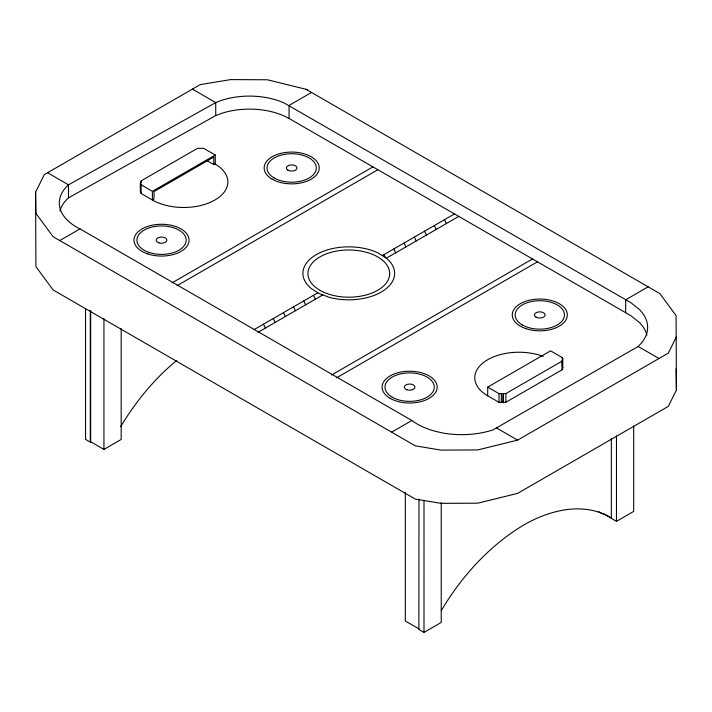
<?xml version="1.0" encoding="UTF-8"?>
<svg xmlns="http://www.w3.org/2000/svg" width="712" height="712" viewBox="0 0 712 712"><rect width="100%" height="100%" fill="white"/><g stroke="black" fill="none" stroke-linecap="round" stroke-linejoin="round"><path stroke-width="1.07" d="M206.498 160.36L213.787 164.561L215.255 163.715L215.255 155.038L203.561 148.292L197.446 148.363L141.216 180.83L140.433 183.456L141.101 184.8L141.101 193.477L152.404 200.001A44.197 25.516 0 0 0 214.917 200.001A44.197 25.516 0 0 0 214.917 163.92M141.101 193.477L140.469 191.021M487.702 395.792L487.702 387.114L550.554 350.829L562.24 357.575L562.792 358.697L562.115 361.109L562.115 369.786L505.885 402.253L499.014 402.325L487.702 395.792A44.197 25.516 0 0 1 484.685 361.634A44.197 25.516 0 0 1 543.229 356.427M562.115 369.786L562.792 367.374L562.24 366.253L562.24 357.575M306.009 89.285L659.855 293.575L676.097 315.603L676.4 390.043L668.301 406.383L517.597 493.389L477.77 503.179L441.057 503.348L415.372 499.112L53.124 289.962L35.903 266.617L35.6 192.178L44.313 174.609L200.161 84.63L230.59 79.602L267.303 79.771L307.744 89.712M676.4 336.794L668.301 353.134L517.597 440.141L477.77 449.931L441.057 450.109L415.372 445.863L53.124 236.722L35.903 213.369L35.6 192.178M120.72 426.577C135.618 401.746 154.264 378.882 176.674 360.477M441.324 610.522C461.723 576.293 489.304 545.703 523.64 525.064C549.539 510.05 583.858 501.195 611.083 517.962L603.562 513.628M59.959 211.028A58.802 33.945 0 0 1 68.494 197.838L68.494 184.826A58.802 33.945 0 0 0 79.993 228.89L411.865 420.498A63.021 36.383 0 0 0 435.121 431.25L442.108 432.852A63.021 36.383 0 0 0 492.971 429.897L638.157 346.468L641.379 343.131A62.896 36.312 0 0 0 642.989 313.689L639.759 309.782L631.001 302.769L284.035 102.92A56.515 32.627 0 0 0 220.649 100.659L215.727 102.581L68.494 184.826L47.553 172.731M140.353 183.696L140.469 191.119M646.941 335.049A62.896 36.312 0 0 0 642.989 326.701L639.759 322.794L631.001 315.781L289.045 118.468L289.045 105.447L311.527 92.471M59.781 240.558L79.993 228.89M141.101 184.8L152.404 191.323L215.255 155.038M172.064 282.86L372.928 166.893M176.994 285.699L377.85 169.741M254.184 329.558L317.899 292.774M382.308 255.59L454.425 213.947M257.958 332.344L322.776 294.919M386.402 258.189L378.268 253.045A45.871 26.486 0 0 0 317.801 253.801A45.871 26.486 0 0 0 311.197 288.511L319.252 293.62L329.353 297.34A45.871 26.486 0 0 0 383.884 290.38A45.871 26.486 0 0 0 386.402 258.18L458.724 216.43M90.282 310.583L90.282 441.52L103.943 449.414L121.174 439.464L121.174 328.499M331.614 374.975L532.469 259.008M336.545 377.814L537.4 261.856M391.653 432.166L411.865 420.498M648.151 286.82L625.67 299.805L625.67 312.817M487.702 387.114L499.014 393.647L505.885 393.576L562.115 361.109M418.976 499.05L418.87 629.444L423.996 632.398L441.226 622.457L441.226 502.619M611.35 438.476L611.35 518.372L616.476 521.326L633.698 511.385L633.698 425.936M68.494 197.838L215.727 115.593L220.649 113.671A56.515 32.627 0 0 1 284.035 115.94L289.045 118.468M192.4 89.107L215.727 102.581L215.727 115.593M638.157 346.468L659.001 358.501M598.783 511.652L602.539 513.815M418.976 628.883L405.306 620.989L405.306 492.277M496.469 427.885L517.597 440.141M444.537 219.661L446.451 223.515M434.311 225.562L436.216 229.424M424.557 231.195L426.47 235.058M414.331 237.105L416.235 240.959M403.989 243.077L405.893 246.93M393.754 248.977L395.658 252.84M384.008 254.611L385.477 257.584M313.494 295.32L315.407 299.173M303.748 300.945L305.653 304.807M293.513 306.854L295.427 310.708M283.465 312.648L285.378 316.511M273.239 318.558L275.143 322.42M263.485 324.191L265.398 328.045M676.097 368.843L676.4 390.043M616.476 435.886L616.476 521.326M562.792 358.697L562.756 368.487M505.885 393.576L505.885 402.253M503.268 394.003L503.268 402.68M502.975 395.258L502.975 402.752M501.337 394.03L501.337 402.698M499.014 393.647L499.014 402.325M423.996 500.358L423.996 632.398M213.787 164.561L213.787 157.067L154.015 191.581L154.015 199.075L152.404 200.001L152.404 191.323M141.216 180.83L141.216 183.002M140.469 182.343L140.433 192.133M103.943 318.478L103.943 449.414M90.673 310.325L90.673 442.366L85.547 439.411L85.547 308.474M390.158 398.364A27.537 15.895 0 0 0 436.225 391.244A27.537 15.895 0 0 0 402.502 371.771A27.537 15.895 0 0 0 390.158 398.364M526.017 328.695A27.537 15.895 0 0 0 567.322 314.935A27.537 15.895 0 0 0 526.017 301.167A27.537 15.895 0 0 0 526.017 328.695M392.214 397.189A24.635 14.222 0 0 0 433.43 390.808A24.635 14.222 0 0 0 403.259 373.391A24.635 14.222 0 0 0 392.214 397.189M406.961 389.802A5.349 3.088 0 0 0 414.98 387.132A5.349 3.088 0 0 0 406.961 384.453A5.349 3.088 0 0 0 406.961 389.802M536.003 317.116A5.349 3.088 0 0 0 544.947 315.728A5.349 3.088 0 0 0 538.406 311.945A5.349 3.088 0 0 0 536.003 317.116M522.368 324.992A24.635 14.222 0 0 0 563.584 318.611A24.635 14.222 0 0 0 533.413 301.194A24.635 14.222 0 0 0 522.368 324.992M158.856 242.837A5.349 3.088 0 0 0 166.875 240.167A5.349 3.088 0 0 0 158.856 237.488A5.349 3.088 0 0 0 158.856 242.837M272.215 179.21A27.537 15.895 0 0 0 318.282 172.082A27.537 15.895 0 0 0 284.56 152.617A27.537 15.895 0 0 0 272.215 179.21M149.217 252.484A24.635 14.222 0 0 0 186.17 240.167A24.635 14.222 0 0 0 149.217 227.849A24.635 14.222 0 0 0 149.217 252.484M147.767 253.935A27.537 15.895 0 0 0 189.063 240.167A27.537 15.895 0 0 0 147.767 226.398A27.537 15.895 0 0 0 147.767 253.935M274.262 178.027A24.635 14.222 0 0 0 315.478 171.654A24.635 14.222 0 0 0 285.307 154.228A24.635 14.222 0 0 0 274.262 178.027M287.906 170.15A5.349 3.088 0 0 0 296.851 168.771A5.349 3.088 0 0 0 290.3 164.988A5.349 3.088 0 0 0 287.906 170.15M320.222 290.452A40.869 23.594 0 0 0 388.405 279.451A40.869 23.594 0 0 0 337.808 250.864A40.869 23.594 0 0 0 320.222 290.452"/></g></svg>
